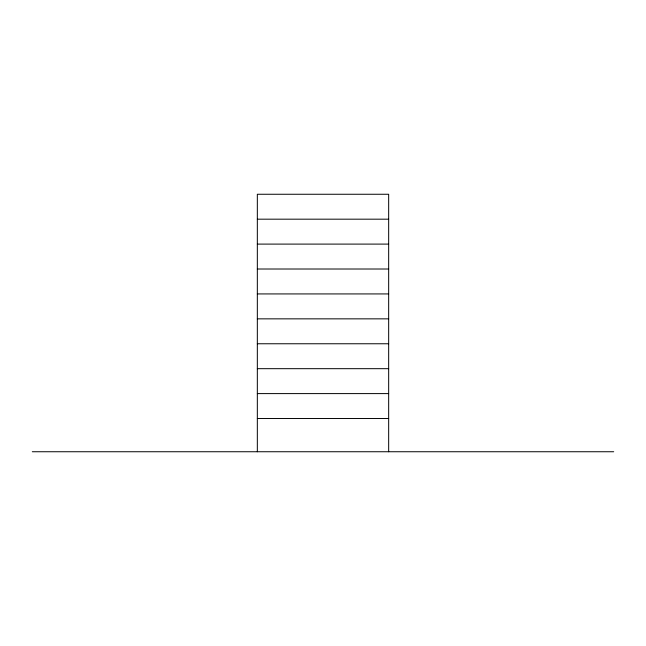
<?xml version="1.0" encoding="UTF-8"?>
<svg xmlns="http://www.w3.org/2000/svg" width="646" height="646" viewBox="0 0 646 646"><rect width="100%" height="100%" fill="white"/><g stroke="black" fill="none" stroke-linecap="round" stroke-linejoin="round"><path stroke-width="0.97" d="M257.334 219.18L388.666 219.18M257.334 244.099L388.666 244.099M257.334 269.011L388.666 269.011M257.334 293.93L388.666 293.93M257.334 318.849L388.666 318.849M257.334 343.761L388.666 343.761M257.334 368.68L388.666 368.68M257.334 393.6L388.666 393.6M257.334 418.519L388.666 418.519M32.3 451.74L613.7 451.74M388.666 451.74L388.666 194.26L257.334 194.26L257.334 451.74"/></g></svg>
